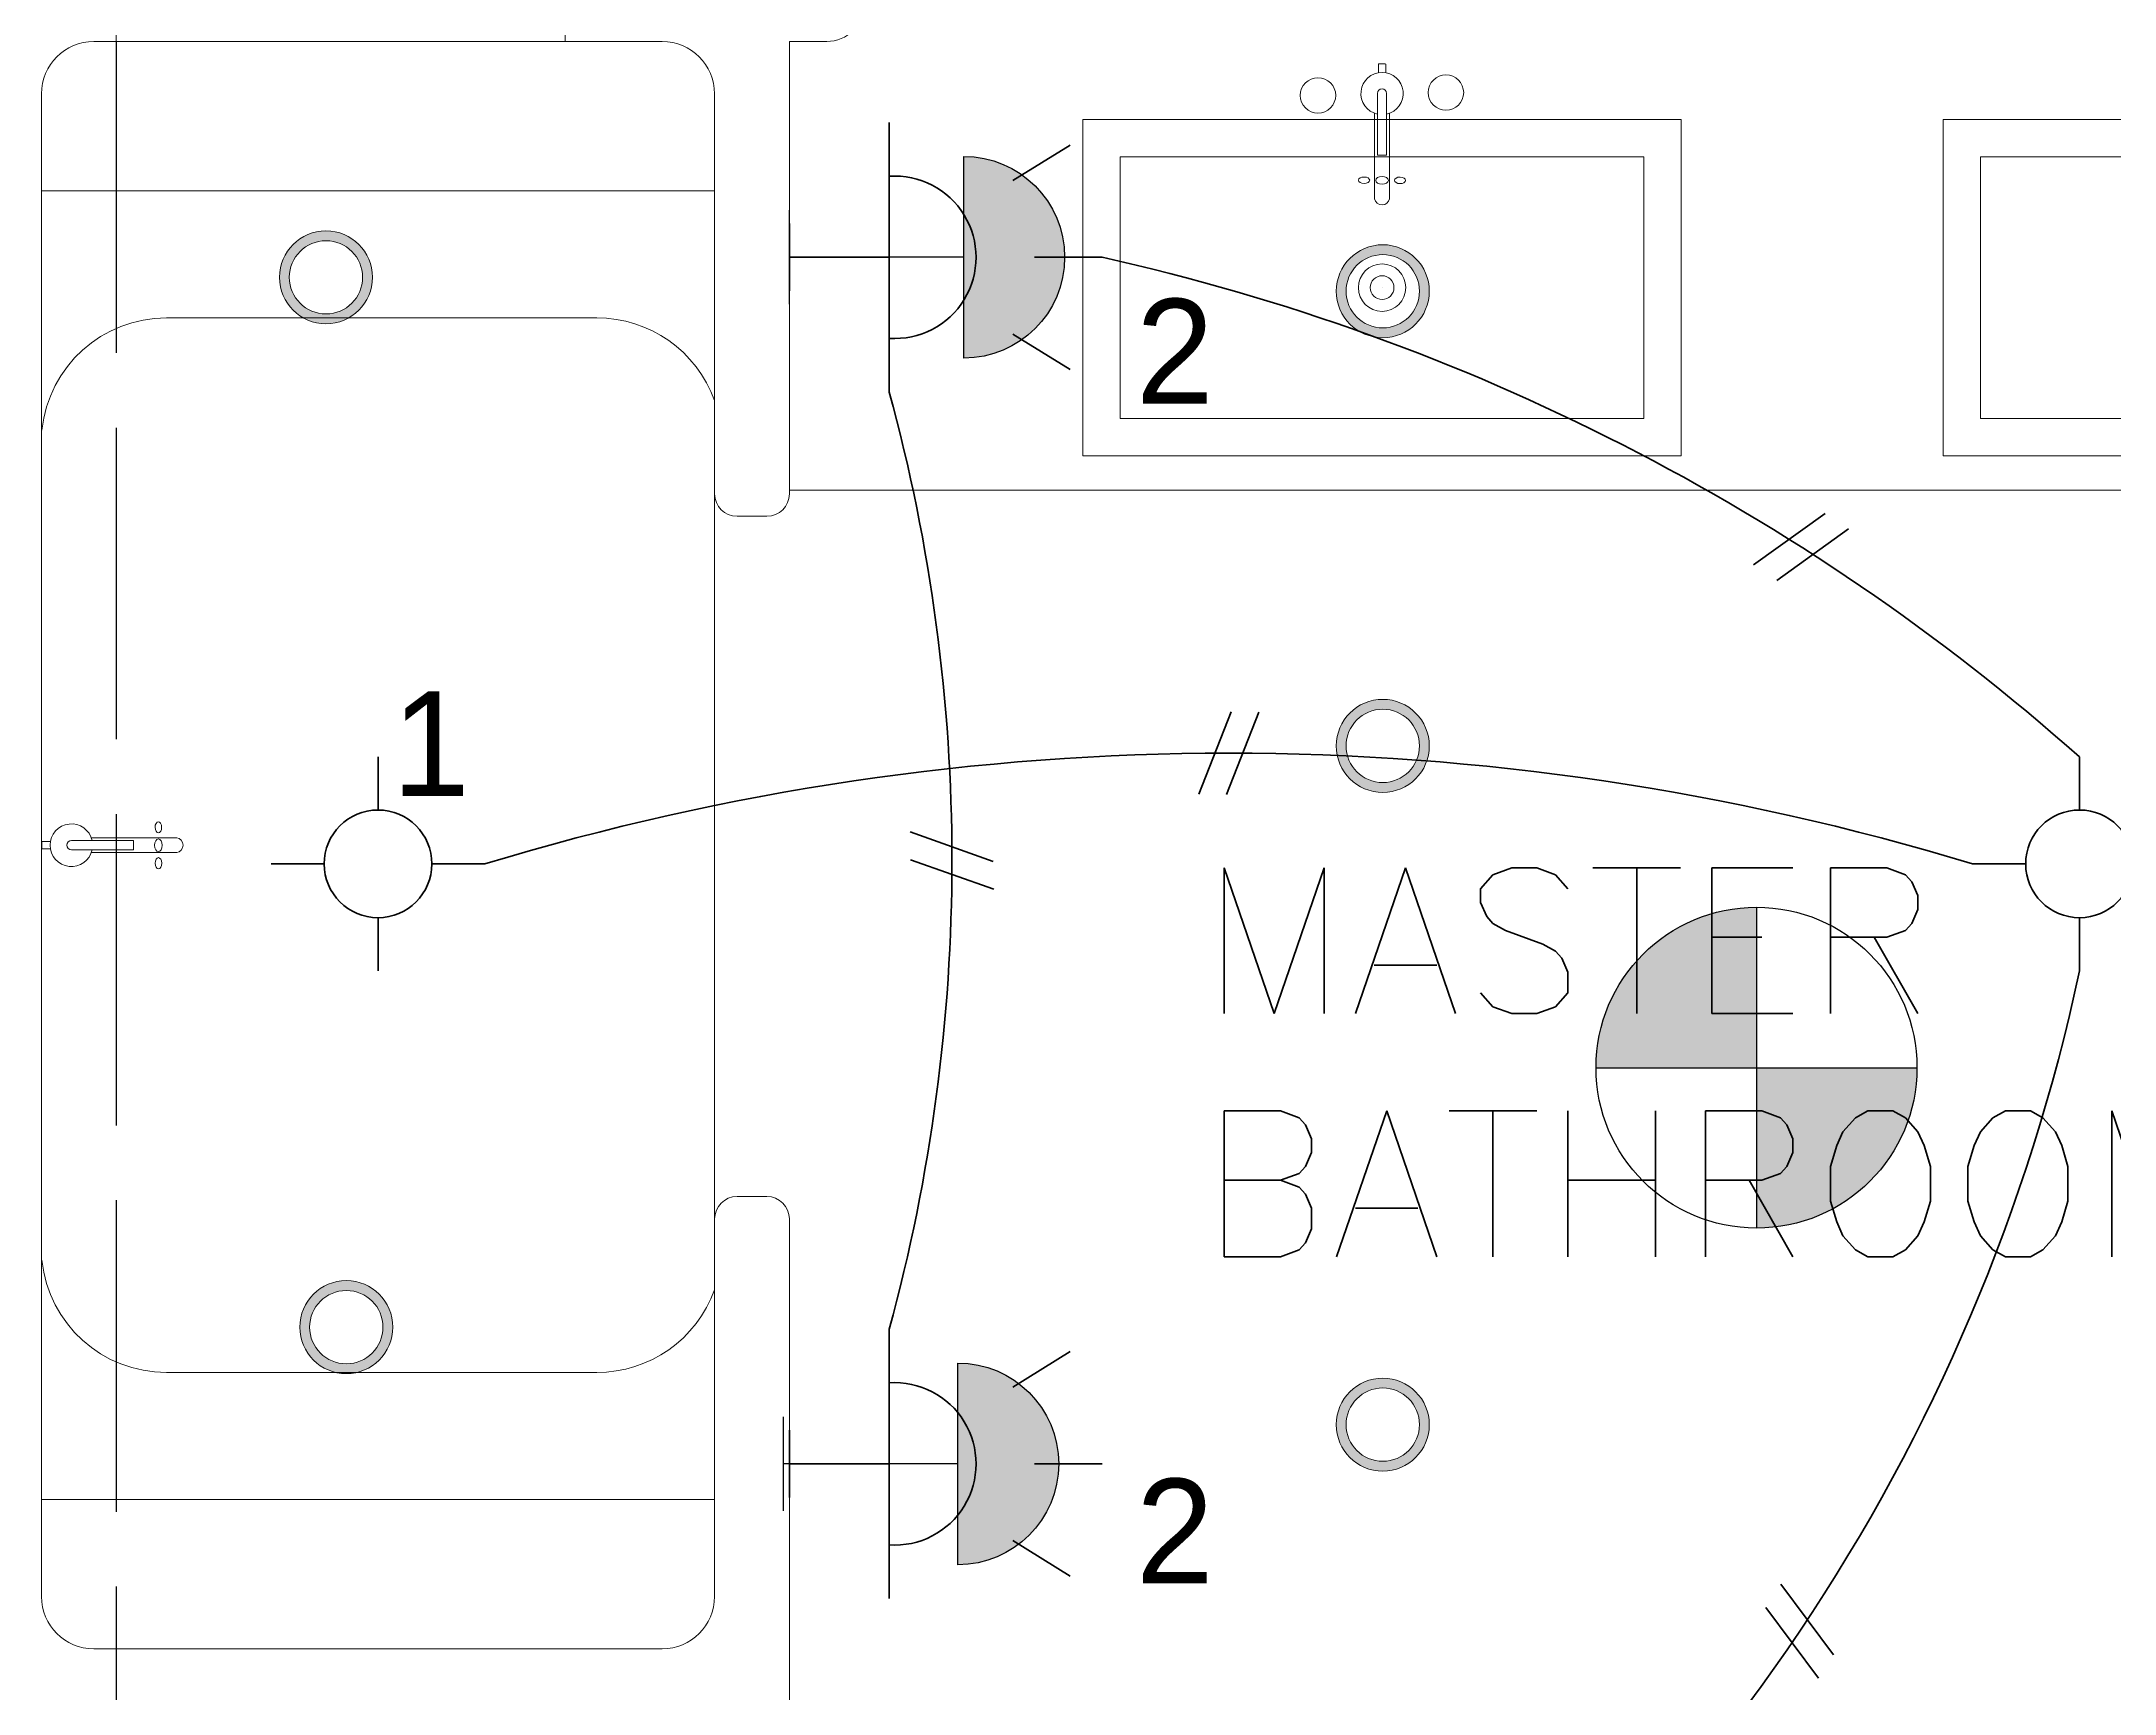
# Model space of a CAD drawing. Header units: metres. Extents: x 14 to 2416, y -346 to 476.
# Drawn here: x 139.727 to 142.498, y -68.481 to -66.271 of the extents above; entities that cross this region are included whole.
import ezdxf

# ---------------------------------------------------------------- set-up
doc = ezdxf.new("R2010")
doc.units = ezdxf.units.M
doc.linetypes.add('0', pattern=[0])
doc.linetypes.add('STYLE_03', pattern=[0.5, 0.416656, -0.083344])
doc.layers.get('0').update_dxf_attribs({"linetype": '0', "lineweight": 20})
doc.layers.add('1', color=1, linetype='Continuous')
doc.layers.add('MAVA Luminarias', color=1, linetype='Continuous')
for name, color, linetype, lineweight in [('A-ANNO-TEXT', 20, 'Continuous', 13), ('A-DOOR', 35, 'Continuous', 5), ('A-WALL', 250, 'Continuous', 20), ('baños', 251, 'Continuous', 0), ('E Salida Luces', 22, 'Continuous', 40), ('E Tuberia Emp Losa', 22, 'Continuous', 40), ('MAVA -LUMINARIAS', 1, 'Continuous', 18), ('textos', 7, 'Continuous', 0)]:
    doc.layers.add(name, color=color, linetype=linetype, lineweight=lineweight)
doc.styles.add('CENTURY GOTHIC', font='GOTHIC.TTF')
doc.styles.get("Standard").update_dxf_attribs({"font": 'arial.ttf', "height": 0.1875})

# ---------------------------------------------------------------- blocks, each defined once
blk = doc.blocks.new('downlight')
at = {"layer": 'MAVA -LUMINARIAS'}
h = blk.add_hatch(color=3, dxfattribs=at)
h.dxf.hatch_style = 1
h.paths.add_polyline_path([(-5.416, -22.4571, 1), (-5.2917, -22.4571, 1)])
h.paths.add_polyline_path([(-5.3048, -22.4571, -1), (-5.4029, -22.4571, -1)], flags=16)
at = {"layer": 'MAVA -LUMINARIAS', "color": 3}
for radius in [0.0622, 0.049]:
    blk.add_circle((-5.3539, -22.4571), radius, dxfattribs=at)
blk = doc.blocks.new('SCONCE 2')
at = {"layer": 'MAVA Luminarias', "linetype": 'Continuous'}
blk.add_hatch(color=1, dxfattribs=at).paths.add_polyline_path([(0.3422, -0.2405, 1), (-0.169, -0.2405)])
at = {"layer": 'MAVA Luminarias', "color": 1, "linetype": 'Continuous'}
for p, q in [((-0.169, -0.2405), (0.3422, -0.2405)), ((0.0866, -0.2405), (0.0866, -0.6823)), ((-0.0323, -0.6823), (0.2056, -0.6823))]:
    blk.add_line(p, q, dxfattribs=at)
blk.add_arc((0.0866, -0.2405), 0.2556, 0, 180, dxfattribs=at)
blk = doc.blocks.new('lum decorativa')
at = {"layer": 'MAVA Luminarias', "ltscale": 0.3, "transparency": 33554687}
h = blk.add_hatch(color=82, dxfattribs=at)
h.paths.add_polyline_path([(513802.93759, 2035251.33825, 0.414214), (513802.86392, 2035251.26459), (513802.93759, 2035251.26459)])
h.paths.add_polyline_path([(513802.93759, 2035251.19092, 0.414214), (513803.01125, 2035251.26459), (513802.93759, 2035251.26459)])
at = {"layer": 'MAVA Luminarias', "color": 82, "ltscale": 0.3, "transparency": 33554687}
for p, q in [((513802.93759, 2035251.33825), (513802.93759, 2035251.19092)), ((513802.86392, 2035251.26459), (513803.01125, 2035251.26459))]:
    blk.add_line(p, q, dxfattribs=at)
blk.add_circle((513802.93759, 2035251.26459), 0.07366, dxfattribs=at)
blk = doc.blocks.new('A$C8d867532')
at = {"layer": 'baños', "linetype": 'Continuous'}
blk.add_line((0.0395, 0.4062, 0), (0.1223, 0.4062, 0.0004), dxfattribs=at)
at = {"layer": 'baños'}
for points in [[(0.0743, 0.8), (0.5243, 0.8), (0.5243, 0), (0.0743, 0)], [(0.1243, 0.75), (0.4743, 0.75), (0.4743, 0.05), (0.1243, 0.05)]]:
    blk.add_lwpolyline(points, close=True, dxfattribs=at)
at = {"layer": 'baños', "linetype": 'Continuous'}
blk.add_lwpolyline([(0.0672, 0.3939, -9.082434), (0.0672, 0.4062)], format="xyb", dxfattribs=at)
for points, elevation in [([(0.0114, 0.405), (0.0005, 0.405), (0, 0.4043), (0, 0.3957)], 0), ([(0, 0.3957), (0.0005, 0.395), (0.0114, 0.395)], 0), ([(0.1223, 0.4062), (0.1223, 0.3939)], 0.0004)]:
    blk.add_lwpolyline(points, dxfattribs=dict(at, elevation=elevation))
at = {"layer": 'baños', "linetype": 'Continuous', "elevation": 0}
for points in [[(0.0333, 0.4, -0.385153), (0.0395, 0.4062), (0.0395, 0.4062)], [(0.0333, 0.4, 0.385153), (0.0395, 0.3939), (0.0395, 0.3939)], [(0.0661, 0.4101), (0.1804, 0.4101, -0.363105), (0.1887, 0.4, -0.363105), (0.1804, 0.39), (0.0661, 0.39)]]:
    blk.add_lwpolyline(points, format="xyb", dxfattribs=at)
at = {"layer": 'baños', "linetype": 'Continuous', "extrusion": (1.31781e-06, -1, -8.43443e-26), "elevation": -0.3939}
blk.add_lwpolyline([(0.1223, 0.0004), (0.0395, 0)], close=True, dxfattribs=at)
at = {"layer": 'baños', "linetype": 'Continuous'}
for centre, radius in [((0.0422, 0.4857), 0.0237), ((0.2993, 0.4), 0.0317), ((0.2993, 0.4), 0.0159), ((0.0384, 0.3146), 0.0237)]:
    blk.add_circle(centre, radius, dxfattribs=at)
at = {"layer": 'baños', "linetype": 'Continuous', "extrusion": (3.61622e-27, 8.43443e-26, -1)}
for centre, major_axis, ratio in [((0.1557, 0.424), (0.00005, -0.0075), 0.581577), ((0.1558, 0.4), (0, -0.0085), 0.599546), ((0.1558, 0.376), (0.00005, -0.0075), 0.581577)]:
    blk.add_ellipse(centre, major_axis=major_axis, ratio=ratio, dxfattribs=at)
at = {"layer": 'baños', "linetype": 'Continuous', "flags": 8}
for tag, p in [('TRADENAME', (0.1887, 0.4, 0)), ('MODELNUMBER', (0.1887, 0.4, 0)), ('MATERIAL', (0.1888, 0.4, 0)), ('PRODUCT', (0.1888, 0.4, 0))]:
    blk.add_attdef(tag, p, '', height=0.0000254, rotation=270.0001, dxfattribs=at)
at = {"layer": 'baños', "linetype": 'Continuous'}
for tag, p in [('MATERIAL', (0.299, 0.3999)), ('PRODUCT', (0.299, 0.3999)), ('TRADENAME', (0.2991, 0.3999)), ('MODELNUMBER', (0.2991, 0.3999))]:
    blk.add_attdef(tag, p, '', height=0.0000254, rotation=90.0001, dxfattribs=at)
blk = doc.blocks.new('A$Ca68d0485')
at = {"layer": 'baños', "linetype": 'Continuous'}
blk.add_line((0.0395, 0.0378, 0.0001), (0.1223, 0.0378, 0.0004), dxfattribs=at)
for points, elevation in [([(0.0672, 0.0254, -9.082434), (0.0672, 0.0378)], 0), ([(0.0333, 0.0316, -0.385153), (0.0395, 0.0378), (0.0395, 0.0378)], 0.0001), ([(0.0333, 0.0316, 0.385153), (0.0395, 0.0254), (0.0395, 0.0254)], 0.0001), ([(0.0661, 0.0416), (0.1804, 0.0416, -0.363105), (0.1887, 0.0316, -0.363105), (0.1804, 0.0216), (0.0661, 0.0216)], 0)]:
    blk.add_lwpolyline(points, format="xyb", dxfattribs=dict(at, elevation=elevation))
for points in [[(0.0114, 0.0365), (0.0005, 0.0365), (0, 0.0359), (0, 0.0272)], [(0, 0.0272), (0.0005, 0.0265), (0.0114, 0.0265)]]:
    blk.add_lwpolyline(points, dxfattribs=at)
at = {"layer": 'baños', "linetype": 'Continuous', "elevation": 0.0004}
blk.add_lwpolyline([(0.1223, 0.0378), (0.1223, 0.0254)], dxfattribs=at)
at = {"layer": 'baños', "linetype": 'Continuous', "extrusion": (1.31781e-06, -1, -8.43443e-26), "elevation": -0.0254}
blk.add_lwpolyline([(0.1223, 0.0004), (0.0395, 0.0001)], close=True, dxfattribs=at)
at = {"layer": 'baños', "linetype": 'Continuous', "extrusion": (3.61622e-27, 8.43443e-26, -1)}
for centre, major_axis, ratio in [((0.1557, 0.0555, 0), (0.00005, -0.0075), 0.581577), ((0.1558, 0.0315, 0), (0, -0.0085), 0.599546), ((0.1558, 0.0075, 0), (0.00005, -0.0075), 0.581577)]:
    blk.add_ellipse(centre, major_axis=major_axis, ratio=ratio, dxfattribs=at)
at = {"layer": 'baños', "linetype": 'Continuous', "flags": 8}
for tag, p in [('TRADENAME', (0.1887, 0.0316, 0)), ('MODELNUMBER', (0.1887, 0.0316, 0)), ('MATERIAL', (0.1888, 0.0316, 0)), ('PRODUCT', (0.1888, 0.0316, 0))]:
    blk.add_attdef(tag, p, '', height=0.0000254, rotation=270.0001, dxfattribs=at)
blk = doc.blocks.new('PL BASE 2N NASAS 09')
at = {"layer": 'A-DOOR'}
blk.add_line((165.3976, -5.4117), (165.9976, -5.4117), dxfattribs=at)
at = {"layer": 'A-WALL'}
for p, q in [((165.3976, -5.2117), (165.3976, -5.4117)), ((165.9976, -5.2117), (165.9976, -5.4117)), ((165.3976, -5.4117), (165.3675, -5.4117)), ((165.9976, -5.4117), (166.1275, -5.4117)), ((166.2975, -5.4117), (166.2975, -6.0168)), ((166.3476, -5.4117), (166.2975, -5.4117)), ((165.2975, -5.4817), (165.2975, -7.4917)), ((166.1975, -5.4817), (166.1975, -6.0168)), ((166.2275, -6.0468), (166.2675, -6.0468)), ((166.2275, -6.9566), (166.2675, -6.9566)), ((166.1975, -7.4917), (166.1975, -6.9866)), ((166.2975, -7.6417), (166.2975, -6.9866)), ((166.1275, -7.5617), (165.3675, -7.5617))]:
    blk.add_line(p, q, dxfattribs=at)
for centre, radius, start, end in [((166.3476, -5.3617), 0.05, 270, 0.0001), ((165.3675, -5.4817), 0.07, 90, 180), ((166.1275, -5.4817), 0.07, 0, 90), ((166.2275, -6.0168), 0.03, 180, 270), ((166.2675, -6.0168), 0.03, 270, 0), ((166.2275, -6.9866), 0.03, 90, 180), ((166.2675, -6.9866), 0.03, 0, 90), ((165.3675, -7.4917), 0.07, 180, 270), ((166.1275, -7.4917), 0.07, 270, 0)]:
    blk.add_arc(centre, radius, start, end, dxfattribs=at)
at = {"layer": 'baños'}
for p, q in [((165.2981, -5.6117), (166.1975, -5.6117)), ((165.4647, -5.7815), (166.04, -5.7815)), ((168.9809, -6.0117), (166.2975, -6.0117)), ((166.1975, -6.0168), (166.1975, -6.9866)), ((165.4647, -7.192), (166.04, -7.192)), ((165.2981, -7.3617), (166.1975, -7.3617))]:
    blk.add_line(p, q, dxfattribs=at)
for centre, start, end in [((165.4647, -5.9489), 90, 174.0288), ((166.04, -5.9489), 19.8409, 90), ((165.4647, -7.0245), 185.9712, 270), ((166.04, -7.0245), 270, 340.1591)]:
    blk.add_arc(centre, 0.1675, start, end, dxfattribs=at)
blk.add_blockref('A$Ca68d0485', (165.2981, -6.5183)).add_auto_attribs({'MATERIAL': 'BRASS', 'PRODUCT': 'FAUCETS', 'TRADENAME': 'PURIST', 'MODELNUMBER': 'K-14404-4A'})
at = {"layer": '1', "color": 1}
ref = blk.add_blockref('A$C8d867532', (167.49, -5.4417, 0), dxfattribs=dict(at, xscale=-1, rotation=90))
ref.add_attrib('MATERIAL', 'VITREOUS CHINA', (167.0902, -5.7407, 0), dxfattribs={"layer": 'baños', "linetype": 'Continuous', "height": 0.0000254, "rotation": 179.9999})
ref.add_attrib('PRODUCT', 'BATHROOM SINK', (167.0902, -5.7407, 0), dxfattribs={"layer": 'baños', "linetype": 'Continuous', "height": 0.0000254, "rotation": 179.9999})
ref.add_attrib('TRADENAME', 'VOX', (167.0902, -5.7408, 0), dxfattribs={"layer": 'baños', "linetype": 'Continuous', "height": 0.0000254, "rotation": 179.9999})
ref.add_attrib('MODELNUMBER', 'K-5373', (167.0902, -5.7408, 0), dxfattribs={"layer": 'baños', "linetype": 'Continuous', "height": 0.0000254, "rotation": 179.9999})
ref.add_attrib('MATERIAL', 'BRASS', (167.09, -5.6305, 0), dxfattribs={"layer": 'baños', "linetype": 'Continuous', "height": 0.0000254, "rotation": 359.9999})
ref.add_attrib('PRODUCT', 'FAUCETS', (167.09, -5.6305, 0), dxfattribs={"layer": 'baños', "linetype": 'Continuous', "height": 0.0000254, "rotation": 359.9999})
ref.add_attrib('TRADENAME', 'PURIST', (167.09, -5.6305, 0), dxfattribs={"layer": 'baños', "linetype": 'Continuous', "height": 0.0000254, "rotation": 359.9999})
ref.add_attrib('MODELNUMBER', 'K-14404-4A', (167.09, -5.6304, 0), dxfattribs={"layer": 'baños', "linetype": 'Continuous', "height": 0.0000254, "rotation": 359.9999})
ref = blk.add_blockref('A$C8d867532', (168.64, -5.4417, 0), dxfattribs=dict(at, xscale=-1, rotation=90))
ref.add_attrib('MATERIAL', 'VITREOUS CHINA', (168.2402, -5.7407, 0), dxfattribs={"layer": 'baños', "linetype": 'Continuous', "height": 0.0000254, "rotation": 179.9999})
ref.add_attrib('PRODUCT', 'BATHROOM SINK', (168.2402, -5.7407, 0), dxfattribs={"layer": 'baños', "linetype": 'Continuous', "height": 0.0000254, "rotation": 179.9999})
ref.add_attrib('TRADENAME', 'VOX', (168.2402, -5.7408, 0), dxfattribs={"layer": 'baños', "linetype": 'Continuous', "height": 0.0000254, "rotation": 179.9999})
ref.add_attrib('MODELNUMBER', 'K-5373', (168.2402, -5.7408, 0), dxfattribs={"layer": 'baños', "linetype": 'Continuous', "height": 0.0000254, "rotation": 179.9999})
ref.add_attrib('MATERIAL', 'BRASS', (168.24, -5.6305, 0), dxfattribs={"layer": 'baños', "linetype": 'Continuous', "height": 0.0000254, "rotation": 359.9999})
ref.add_attrib('PRODUCT', 'FAUCETS', (168.24, -5.6305, 0), dxfattribs={"layer": 'baños', "linetype": 'Continuous', "height": 0.0000254, "rotation": 359.9999})
ref.add_attrib('TRADENAME', 'PURIST', (168.24, -5.6305, 0), dxfattribs={"layer": 'baños', "linetype": 'Continuous', "height": 0.0000254, "rotation": 359.9999})
ref.add_attrib('MODELNUMBER', 'K-14404-4A', (168.24, -5.6304, 0), dxfattribs={"layer": 'baños', "linetype": 'Continuous', "height": 0.0000254, "rotation": 359.9999})
at = {"layer": 'textos', "insert": (166.8454, -7.0371), "char_height": 0.195, "width": 1.854973, "attachment_point": 7}
blk.add_mtext('{\\Fromans|c0;MASTER BATHROOM 1}', dxfattribs=at)
blk = doc.blocks.new('PL MUEBLES 2N NASAS 09')
blk.add_blockref('PL BASE 2N NASAS 09', (49.9143, 62.717))
blk = doc.blocks.new('A$C595364de')
blk.add_blockref('PL MUEBLES 2N NASAS 09', (-199.5618, -36.6052))
blk = doc.blocks.new('*U386')
at = {"layer": 'E Salida Luces'}
for p, q in [((-0.2226, 0.1502), (-0.2226, 0.3004)), ((-0.6254, 0.2502), (-0.4978, 0.171)), ((-0.2226, 0.1502), (-0.2226, -0.1502)), ((0, -0.0751), (0, 0.0751)), ((-0.2226, 0), (0, 0)), ((-0.6968, 0), (-0.5466, 0)), ((-0.6254, -0.2502), (-0.4978, -0.1711)), ((-0.2226, -0.3004), (-0.2226, -0.1502))]:
    blk.add_line(p, q, dxfattribs=at)
blk.add_arc((-0.2348, 0), 0.1811, 86.1195, 273.8805, dxfattribs=at)
blk = doc.blocks.new('*U370')
for p, q in [((0.025, 1.368), (-1.049, -1.483)), ((0.987, 1.368), (-0.088, -1.483))]:
    blk.add_line(p, q)
blk = doc.blocks.new('*U465')
at = {"xscale": 0.03937007874015751, "yscale": 0.03937007874015751, "zscale": 0.03937007874015751, "rotation": 1.172840678345944}
blk.add_blockref('*U370', (0.0012, 0.0023), dxfattribs=at)
blk = doc.blocks.new('*U668')
at = {"xscale": 0.0393700787401575, "yscale": 0.0393700787401575, "zscale": 0.0393700787401575, "rotation": 236.3983548969728}
blk.add_blockref('*U370', (0.0012, -0.0023), dxfattribs=at)
blk = doc.blocks.new('*U387')
at = {"layer": 'E Salida Luces'}
for p, q in [((0.2226, 0.3004), (0.2226, 0.1502)), ((0.6254, 0.2502), (0.4978, 0.1711)), ((0.2226, -0.1502), (0.2226, 0.1502)), ((0, 0.0751), (0, -0.0751)), ((0.2226, 0), (0, 0)), ((0.6968, 0), (0.5466, 0)), ((0.2226, -0.1502), (0.2226, -0.3004)), ((0.6254, -0.2502), (0.4978, -0.171))]:
    blk.add_line(p, q, dxfattribs=at)
blk.add_arc((0.2348, 0), 0.1811, 266.1195, 93.8805, dxfattribs=at)
blk = doc.blocks.new('*U500')
at = {"layer": 'E Salida Luces', "linetype": 'Continuous'}
for p, q in [((0, 0.3583), (0, 0.1807)), ((-0.3576, 0.0007), (-0.18, 0.0007)), ((0.18, 0.0007), (0.3576, 0.0007)), ((0, -0.1793), (0, -0.3569))]:
    blk.add_line(p, q, dxfattribs=at)
blk.add_circle((0, 0.0007), 0.18, dxfattribs=at)
blk = doc.blocks.new('*U667')
at = {"xscale": 0.03937007874015749, "yscale": 0.03937007874015749, "zscale": 0.03937007874015749, "rotation": 112.9075545584024}
blk.add_blockref('*U370', (-0.0026, 0.0003), dxfattribs=at)
blk = doc.blocks.new('*U669')
at = {"xscale": 0.03937007874015751, "yscale": 0.03937007874015751, "zscale": 0.03937007874015751, "rotation": 147.3024042309717}
blk.add_blockref('*U370', (-0.0023, -0.0012), dxfattribs=at)

msp = doc.modelspace()

# ---------------------------------------------------------------- linework, layer by layer
at = {"layer": 'E Salida Luces'}
for centre, radius, start, end in [((140.509, -69.4149), 2.9251, 48.3852, 77.4477), ((138.5591, -67.3666), 2.3849, 344.766, 15.234), ((141.3141, -70.6371), 3.4141, 73.0653, 106.9347), ((139.9753, -66.986, 0), 2.532, 304.2851, 347.961)]:
    msp.add_arc(centre, radius, start, end, dxfattribs=at)
at = {"layer": 'MAVA Luminarias', "linetype": 'STYLE_03', "lineweight": 30}
msp.add_line((139.8267, -66.271), (139.8267, -69.821), dxfattribs=at)

# ---------------------------------------------------------------- block references
at = {"layer": 'A-ANNO-TEXT'}
msp.add_blockref('A$C595364de', (124.0766, -86.9711), dxfattribs=at)
at = {"layer": 'E Salida Luces', "color": 1, "yscale": 0.6, "zscale": 0.6, "rotation": 180}
for name, p, xscale in [('*U387', (140.7266, -66.5597), -0.6), ('*U386', (140.7266, -68.1735), 0.6)]:
    msp.add_blockref(name, p, dxfattribs=dict(at, xscale=xscale))
at = {"layer": 'E Salida Luces', "xscale": 0.4, "yscale": 0.4, "zscale": 0.4, "rotation": 180}
for p in [(140.1766, -67.3707), (142.4516, -67.3707)]:
    msp.add_blockref('*U500', p, dxfattribs=at)
at = {"layer": 'E Tuberia Emp Losa'}
for name, p, xscale, yscale, zscale, rotation in [('*U668', (142.0792, -66.947), 0.9842519685039597, 0.9842519685039597, 0.9842519685039597, 90.00000000000001), ('*U667', (141.3141, -67.223), 0.9842519685039482, 0.9842519685039482, 0.9842519685039482, 246.315101284278), ('*U465', (140.944, -67.3666), 0.9842519685039597, 0.9842519685039597, 0.9842519685039597, 90.00000000000001), ('*U669', (142.0775, -68.3973, 0), 0.9842519685039484, 0.9842519685039484, 0.9842519685039484, 270)]:
    msp.add_blockref(name, p, dxfattribs=dict(at, xscale=xscale, yscale=yscale, zscale=zscale, rotation=rotation))
at = {"layer": 'MAVA Luminarias', "linetype": 'Continuous', "xscale": -0.5277282914889166, "yscale": 0.5277282914889166, "zscale": 0.5277282914889166, "rotation": 270}
for p in [(141.0867, -66.6054), (141.0787, -68.2192)]:
    msp.add_blockref('SCONCE 2', p, dxfattribs=at)
at = {"layer": 'MAVA Luminarias'}
for p in [(145.4609, -44.1294), (146.8739, -44.148), (146.8739, -44.7561), (145.4881, -45.5335), (146.8739, -45.6639)]:
    msp.add_blockref('downlight', p, dxfattribs=at)
at = {"layer": 'MAVA Luminarias', "color": 82, "xscale": 2.91286913078865, "yscale": 2.91286913078865, "zscale": 2.91286913078865}
msp.add_blockref('lum decorativa', (-1496498.6965, -5928488.2256), dxfattribs=at)

# ---------------------------------------------------------------- texts
at = {"layer": 'E Tuberia Emp Losa', "char_height": 0.14, "attachment_point": 5, "style": 'CENTURY GOTHIC'}
for s, insert, width in [('2', (141.242, -66.6854), 0.162623), ('1 ', (140.2472, -67.2102), 0.276812), ('2', (141.242, -68.2634), 0.162623)]:
    msp.add_mtext(s, dxfattribs=dict(at, insert=insert, width=width))

doc.saveas('drawing.dxf')
